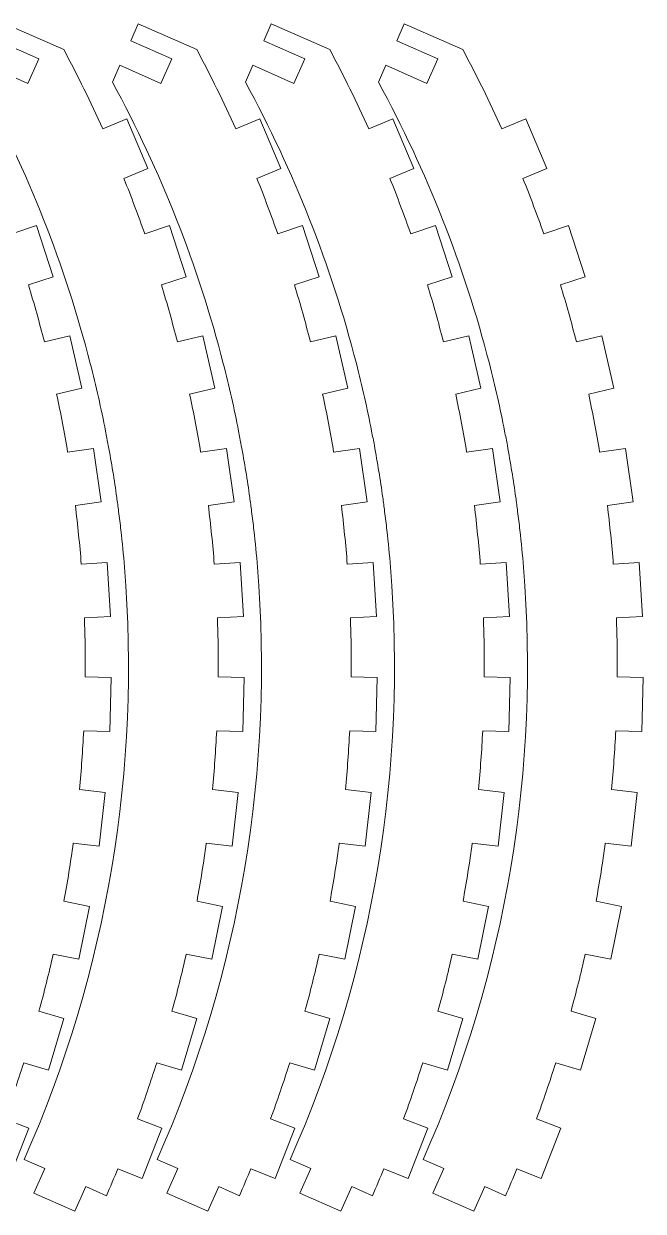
# Model space of a CAD drawing. Header units: millimetres. Extents: x -400 to 400, y -200 to 200.
# Drawn here: x 213.5 to 282.5, y 68.2 to 200.5 of the extents above; entities that cross this region are included whole.
import ezdxf

# ---------------------------------------------------------------- set-up
doc = ezdxf.new("R2010")
doc.units = ezdxf.units.MM
doc.header["$MEASUREMENT"] = 0
doc.layers.add('Camada 1', color=7, linetype='Continuous')

msp = doc.modelspace()

# ---------------------------------------------------------------- linework, layer by layer
at = {"layer": 'Camada 1', "lineweight": 20}
for points in [[(193.7459, 193.9324), (199.1507, 184.0403), (203.3047, 173.5035), (206.103, 162.5975), (206.103, 162.5975), (206.742, 160.107), (207.3103, 157.5971), (207.8068, 155.0715), (207.8068, 155.0715), (207.9103, 154.5448), (208.0108, 154.0175), (208.1081, 153.4898), (208.1081, 153.4898), (208.4627, 151.5666), (208.776, 149.6353), (209.0468, 147.6984), (209.0468, 147.6984), (209.1194, 147.18), (209.1891, 146.6612), (209.2556, 146.142), (209.2556, 146.142), (209.3456, 145.439), (209.4303, 144.7351), (209.5094, 144.0308), (209.5094, 144.0308), (209.6622, 142.6695), (209.7946, 141.3057), (209.9062, 139.9405), (209.9062, 139.9405), (211.7283, 117.6503), (208.0381, 94.9596), (198.7478, 73.9707), (198.7478, 73.9707), (198.7478, 73.9707), (201.0339, 72.9588), (201.0339, 72.9588), (201.0339, 72.9588), (201.0339, 72.9588), (199.8197, 70.2155), (199.8197, 70.2155), (199.8197, 70.2155), (199.8197, 70.2155), (204.3918, 68.1918), (204.3918, 68.1918), (204.3918, 68.1918), (204.3918, 68.1918), (205.606, 70.9351), (205.606, 70.9351), (205.606, 70.9351), (205.606, 70.9351), (207.8921, 69.9232), (207.8921, 69.9232), (207.8921, 69.9232), (208.3308, 70.9143), (208.7585, 71.9104), (209.1749, 72.9111), (209.1749, 72.9111), (209.1749, 72.9111), (211.8717, 71.8533), (211.8717, 71.8533), (211.8717, 71.8533), (211.8717, 71.8533), (214.0626, 77.4391), (214.0626, 77.4391), (214.0626, 77.4391), (214.0626, 77.4391), (211.3658, 78.4968), (211.3658, 78.4968), (211.3658, 78.4968), (212.1232, 80.5513), (212.8342, 82.6227), (213.4982, 84.7093), (213.4982, 84.7093), (213.4982, 84.7093), (216.276, 83.8879), (216.276, 83.8879), (216.276, 83.8879), (216.276, 83.8879), (217.9774, 89.6416), (217.9774, 89.6416), (217.9774, 89.6416), (217.9774, 89.6416), (215.1995, 90.4631), (215.1995, 90.4631), (215.1995, 90.4631), (215.7771, 92.5752), (216.3069, 94.7001), (216.7886, 96.8362), (216.7886, 96.8362), (216.7886, 96.8362), (219.627, 96.2573), (219.627, 96.2573), (219.627, 96.2573), (219.627, 96.2573), (220.8261, 102.1362), (220.8261, 102.1362), (220.8261, 102.1362), (220.8261, 102.1362), (217.9878, 102.7151), (217.9878, 102.7151), (217.9878, 102.7151), (218.3812, 104.8693), (218.7259, 107.032), (219.0217, 109.2016), (219.0217, 109.2016), (219.0217, 109.2016), (221.8994, 108.8695), (221.8994, 108.8695), (221.8994, 108.8695), (221.8994, 108.8695), (222.5874, 114.8298), (222.5874, 114.8298), (222.5874, 114.8298), (222.5874, 114.8298), (219.7098, 115.1621), (219.7098, 115.1621), (219.7098, 115.1621), (219.916, 117.3421), (220.0731, 119.5264), (220.1809, 121.7134), (220.1809, 121.7134), (220.1809, 121.7134), (223.0764, 121.6305), (223.0764, 121.6305), (223.0764, 121.6305), (223.0764, 121.6305), (223.2482, 127.628), (223.2482, 127.628), (223.2482, 127.628), (223.2482, 127.628), (220.3527, 127.711), (220.3527, 127.711), (220.3527, 127.711), (220.3703, 129.9007), (220.3386, 132.0904), (220.2574, 134.2786), (220.2574, 134.2786), (220.2574, 134.2786), (223.1494, 134.4455), (223.1494, 134.4455), (223.1494, 134.4455), (223.1494, 134.4455), (222.8037, 140.4355), (222.8037, 140.4355), (222.8037, 140.4355), (222.8037, 140.4355), (219.9118, 140.2686), (219.9118, 140.2686), (219.9118, 140.2686), (219.7406, 142.4516), (219.5203, 144.6306), (219.2509, 146.8037), (219.2509, 146.8037), (219.2509, 146.8037), (222.1176, 147.2191), (222.1176, 147.2191), (222.1176, 147.2191), (222.1176, 147.2191), (221.2571, 153.157), (221.2571, 153.157), (221.2571, 153.157), (221.2571, 153.157), (218.3903, 152.7416), (218.3903, 152.7416), (218.3903, 152.7416), (218.0316, 154.9017), (217.6243, 157.0535), (217.1687, 159.1953), (217.1687, 159.1953), (217.1687, 159.1953), (219.989, 159.8563), (219.989, 159.8563), (219.989, 159.8563), (219.989, 159.8563), (218.6198, 165.698), (218.6198, 165.698), (218.6198, 165.698), (218.6198, 165.698), (215.7995, 165.037), (215.7995, 165.037), (215.7995, 165.037), (215.2561, 167.1582), (214.6649, 169.2669), (214.0263, 171.3615), (214.0263, 171.3615), (214.0263, 171.3615), (216.7792, 172.263), (216.7792, 172.263), (216.7792, 172.263), (216.7792, 172.263), (214.9117, 177.965), (214.9117, 177.965), (214.9117, 177.965), (214.9117, 177.965), (212.1589, 177.0633), (212.1589, 177.0633), (212.1589, 177.0633), (211.4346, 179.1298), (210.6639, 181.1798), (209.8472, 183.2115), (209.8472, 183.2115), (209.8472, 183.2115), (212.5121, 184.3469), (212.5121, 184.3469), (212.5121, 184.3469), (212.5121, 184.3469), (210.1602, 189.8668), (210.1602, 189.8668), (210.1602, 189.8668), (210.1602, 189.8668), (207.4953, 188.7313), (207.4953, 188.7313), (207.4953, 188.7313), (206.1465, 191.7242), (204.6971, 194.6705), (203.1493, 197.5655), (203.1493, 197.5655), (203.1493, 197.5655), (196.6311, 200.4506), (196.6311, 200.4506), (196.6311, 200.4506), (196.6311, 200.4506), (195.7956, 198.5631), (195.7956, 198.5631), (195.7956, 198.5631), (195.7956, 198.5631), (200.3678, 196.5394), (200.3678, 196.5394), (200.3678, 196.5394), (200.3678, 196.5394), (199.1535, 193.7961), (199.1535, 193.7961), (199.1535, 193.7961), (199.1535, 193.7961), (194.5814, 195.8198), (194.5814, 195.8198), (194.5814, 195.8198), (194.5814, 195.8198), (193.7459, 193.9324), (193.7459, 193.9324)], [(208.5626, 193.9324), (213.9674, 184.0403), (218.1214, 173.5035), (220.9197, 162.5975), (220.9197, 162.5975), (221.5587, 160.107), (222.127, 157.5971), (222.6235, 155.0715), (222.6235, 155.0715), (222.727, 154.5448), (222.8275, 154.0175), (222.9248, 153.4898), (222.9248, 153.4898), (223.2794, 151.5666), (223.5927, 149.6353), (223.8635, 147.6984), (223.8635, 147.6984), (223.9361, 147.18), (224.0058, 146.6612), (224.0723, 146.142), (224.0723, 146.142), (224.1623, 145.439), (224.247, 144.7351), (224.3261, 144.0308), (224.3261, 144.0308), (224.4789, 142.6695), (224.6113, 141.3057), (224.7229, 139.9405), (224.7229, 139.9405), (226.545, 117.6503), (222.8548, 94.9596), (213.5645, 73.9707), (213.5645, 73.9707), (213.5645, 73.9707), (215.8506, 72.9588), (215.8506, 72.9588), (215.8506, 72.9588), (215.8506, 72.9588), (214.6364, 70.2155), (214.6364, 70.2155), (214.6364, 70.2155), (214.6364, 70.2155), (219.2085, 68.1918), (219.2085, 68.1918), (219.2085, 68.1918), (219.2085, 68.1918), (220.4227, 70.9351), (220.4227, 70.9351), (220.4227, 70.9351), (220.4227, 70.9351), (222.7088, 69.9232), (222.7088, 69.9232), (222.7088, 69.9232), (223.1475, 70.9143), (223.5752, 71.9104), (223.9916, 72.9111), (223.9916, 72.9111), (223.9916, 72.9111), (226.6884, 71.8533), (226.6884, 71.8533), (226.6884, 71.8533), (226.6884, 71.8533), (228.8793, 77.4391), (228.8793, 77.4391), (228.8793, 77.4391), (228.8793, 77.4391), (226.1825, 78.4968), (226.1825, 78.4968), (226.1825, 78.4968), (226.9399, 80.5513), (227.6509, 82.6227), (228.3149, 84.7093), (228.3149, 84.7093), (228.3149, 84.7093), (231.0927, 83.8879), (231.0927, 83.8879), (231.0927, 83.8879), (231.0927, 83.8879), (232.7941, 89.6416), (232.7941, 89.6416), (232.7941, 89.6416), (232.7941, 89.6416), (230.0162, 90.4631), (230.0162, 90.4631), (230.0162, 90.4631), (230.5938, 92.5752), (231.1236, 94.7001), (231.6053, 96.8362), (231.6053, 96.8362), (231.6053, 96.8362), (234.4437, 96.2573), (234.4437, 96.2573), (234.4437, 96.2573), (234.4437, 96.2573), (235.6428, 102.1362), (235.6428, 102.1362), (235.6428, 102.1362), (235.6428, 102.1362), (232.8045, 102.7151), (232.8045, 102.7151), (232.8045, 102.7151), (233.1979, 104.8693), (233.5426, 107.032), (233.8384, 109.2016), (233.8384, 109.2016), (233.8384, 109.2016), (236.7161, 108.8695), (236.7161, 108.8695), (236.7161, 108.8695), (236.7161, 108.8695), (237.4041, 114.8298), (237.4041, 114.8298), (237.4041, 114.8298), (237.4041, 114.8298), (234.5265, 115.1621), (234.5265, 115.1621), (234.5265, 115.1621), (234.7327, 117.3421), (234.8898, 119.5264), (234.9976, 121.7134), (234.9976, 121.7134), (234.9976, 121.7134), (237.8931, 121.6305), (237.8931, 121.6305), (237.8931, 121.6305), (237.8931, 121.6305), (238.0649, 127.628), (238.0649, 127.628), (238.0649, 127.628), (238.0649, 127.628), (235.1694, 127.711), (235.1694, 127.711), (235.1694, 127.711), (235.187, 129.9007), (235.1553, 132.0904), (235.0741, 134.2786), (235.0741, 134.2786), (235.0741, 134.2786), (237.9661, 134.4455), (237.9661, 134.4455), (237.9661, 134.4455), (237.9661, 134.4455), (237.6204, 140.4355), (237.6204, 140.4355), (237.6204, 140.4355), (237.6204, 140.4355), (234.7285, 140.2686), (234.7285, 140.2686), (234.7285, 140.2686), (234.5573, 142.4516), (234.337, 144.6306), (234.0676, 146.8037), (234.0676, 146.8037), (234.0676, 146.8037), (236.9343, 147.2191), (236.9343, 147.2191), (236.9343, 147.2191), (236.9343, 147.2191), (236.0738, 153.157), (236.0738, 153.157), (236.0738, 153.157), (236.0738, 153.157), (233.207, 152.7416), (233.207, 152.7416), (233.207, 152.7416), (232.8483, 154.9017), (232.441, 157.0535), (231.9854, 159.1953), (231.9854, 159.1953), (231.9854, 159.1953), (234.8057, 159.8563), (234.8057, 159.8563), (234.8057, 159.8563), (234.8057, 159.8563), (233.4365, 165.698), (233.4365, 165.698), (233.4365, 165.698), (233.4365, 165.698), (230.6162, 165.037), (230.6162, 165.037), (230.6162, 165.037), (230.0728, 167.1582), (229.4816, 169.2669), (228.843, 171.3615), (228.843, 171.3615), (228.843, 171.3615), (231.5959, 172.263), (231.5959, 172.263), (231.5959, 172.263), (231.5959, 172.263), (229.7284, 177.965), (229.7284, 177.965), (229.7284, 177.965), (229.7284, 177.965), (226.9756, 177.0633), (226.9756, 177.0633), (226.9756, 177.0633), (226.2513, 179.1298), (225.4806, 181.1798), (224.6639, 183.2115), (224.6639, 183.2115), (224.6639, 183.2115), (227.3288, 184.3469), (227.3288, 184.3469), (227.3288, 184.3469), (227.3288, 184.3469), (224.9769, 189.8668), (224.9769, 189.8668), (224.9769, 189.8668), (224.9769, 189.8668), (222.312, 188.7313), (222.312, 188.7313), (222.312, 188.7313), (220.9632, 191.7242), (219.5138, 194.6705), (217.966, 197.5655), (217.966, 197.5655), (217.966, 197.5655), (211.4478, 200.4506), (211.4478, 200.4506), (211.4478, 200.4506), (211.4478, 200.4506), (210.6123, 198.5631), (210.6123, 198.5631), (210.6123, 198.5631), (210.6123, 198.5631), (215.1845, 196.5394), (215.1845, 196.5394), (215.1845, 196.5394), (215.1845, 196.5394), (213.9702, 193.7961), (213.9702, 193.7961), (213.9702, 193.7961), (213.9702, 193.7961), (209.3981, 195.8198), (209.3981, 195.8198), (209.3981, 195.8198), (209.3981, 195.8198), (208.5626, 193.9324), (208.5626, 193.9324)], [(223.3793, 193.9324), (228.7841, 184.0403), (232.9381, 173.5035), (235.7364, 162.5975), (235.7364, 162.5975), (236.3754, 160.107), (236.9437, 157.5971), (237.4402, 155.0715), (237.4402, 155.0715), (237.5437, 154.5448), (237.6442, 154.0175), (237.7415, 153.4898), (237.7415, 153.4898), (238.0961, 151.5666), (238.4094, 149.6353), (238.6802, 147.6984), (238.6802, 147.6984), (238.7528, 147.18), (238.8225, 146.6612), (238.889, 146.142), (238.889, 146.142), (238.979, 145.439), (239.0637, 144.7351), (239.1428, 144.0308), (239.1428, 144.0308), (239.2956, 142.6695), (239.428, 141.3057), (239.5396, 139.9405), (239.5396, 139.9405), (241.3617, 117.6503), (237.6715, 94.9596), (228.3812, 73.9707), (228.3812, 73.9707), (228.3812, 73.9707), (230.6673, 72.9588), (230.6673, 72.9588), (230.6673, 72.9588), (230.6673, 72.9588), (229.4531, 70.2155), (229.4531, 70.2155), (229.4531, 70.2155), (229.4531, 70.2155), (234.0252, 68.1918), (234.0252, 68.1918), (234.0252, 68.1918), (234.0252, 68.1918), (235.2394, 70.9351), (235.2394, 70.9351), (235.2394, 70.9351), (235.2394, 70.9351), (237.5255, 69.9232), (237.5255, 69.9232), (237.5255, 69.9232), (237.9642, 70.9143), (238.3919, 71.9104), (238.8083, 72.9111), (238.8083, 72.9111), (238.8083, 72.9111), (241.5051, 71.8533), (241.5051, 71.8533), (241.5051, 71.8533), (241.5051, 71.8533), (243.696, 77.4391), (243.696, 77.4391), (243.696, 77.4391), (243.696, 77.4391), (240.9992, 78.4968), (240.9992, 78.4968), (240.9992, 78.4968), (241.7566, 80.5513), (242.4676, 82.6227), (243.1316, 84.7093), (243.1316, 84.7093), (243.1316, 84.7093), (245.9094, 83.8879), (245.9094, 83.8879), (245.9094, 83.8879), (245.9094, 83.8879), (247.6108, 89.6416), (247.6108, 89.6416), (247.6108, 89.6416), (247.6108, 89.6416), (244.8329, 90.4631), (244.8329, 90.4631), (244.8329, 90.4631), (245.4105, 92.5752), (245.9403, 94.7001), (246.422, 96.8362), (246.422, 96.8362), (246.422, 96.8362), (249.2604, 96.2573), (249.2604, 96.2573), (249.2604, 96.2573), (249.2604, 96.2573), (250.4595, 102.1362), (250.4595, 102.1362), (250.4595, 102.1362), (250.4595, 102.1362), (247.6212, 102.7151), (247.6212, 102.7151), (247.6212, 102.7151), (248.0146, 104.8693), (248.3593, 107.032), (248.6551, 109.2016), (248.6551, 109.2016), (248.6551, 109.2016), (251.5328, 108.8695), (251.5328, 108.8695), (251.5328, 108.8695), (251.5328, 108.8695), (252.2208, 114.8298), (252.2208, 114.8298), (252.2208, 114.8298), (252.2208, 114.8298), (249.3432, 115.1621), (249.3432, 115.1621), (249.3432, 115.1621), (249.5494, 117.3421), (249.7065, 119.5264), (249.8143, 121.7134), (249.8143, 121.7134), (249.8143, 121.7134), (252.7098, 121.6305), (252.7098, 121.6305), (252.7098, 121.6305), (252.7098, 121.6305), (252.8816, 127.628), (252.8816, 127.628), (252.8816, 127.628), (252.8816, 127.628), (249.9861, 127.711), (249.9861, 127.711), (249.9861, 127.711), (250.0037, 129.9007), (249.972, 132.0904), (249.8908, 134.2786), (249.8908, 134.2786), (249.8908, 134.2786), (252.7828, 134.4455), (252.7828, 134.4455), (252.7828, 134.4455), (252.7828, 134.4455), (252.4371, 140.4355), (252.4371, 140.4355), (252.4371, 140.4355), (252.4371, 140.4355), (249.5452, 140.2686), (249.5452, 140.2686), (249.5452, 140.2686), (249.374, 142.4516), (249.1537, 144.6306), (248.8843, 146.8037), (248.8843, 146.8037), (248.8843, 146.8037), (251.751, 147.2191), (251.751, 147.2191), (251.751, 147.2191), (251.751, 147.2191), (250.8905, 153.157), (250.8905, 153.157), (250.8905, 153.157), (250.8905, 153.157), (248.0237, 152.7416), (248.0237, 152.7416), (248.0237, 152.7416), (247.665, 154.9017), (247.2577, 157.0535), (246.8021, 159.1953), (246.8021, 159.1953), (246.8021, 159.1953), (249.6224, 159.8563), (249.6224, 159.8563), (249.6224, 159.8563), (249.6224, 159.8563), (248.2532, 165.698), (248.2532, 165.698), (248.2532, 165.698), (248.2532, 165.698), (245.4329, 165.037), (245.4329, 165.037), (245.4329, 165.037), (244.8895, 167.1582), (244.2983, 169.2669), (243.6597, 171.3615), (243.6597, 171.3615), (243.6597, 171.3615), (246.4126, 172.263), (246.4126, 172.263), (246.4126, 172.263), (246.4126, 172.263), (244.5451, 177.965), (244.5451, 177.965), (244.5451, 177.965), (244.5451, 177.965), (241.7923, 177.0633), (241.7923, 177.0633), (241.7923, 177.0633), (241.068, 179.1298), (240.2973, 181.1798), (239.4806, 183.2115), (239.4806, 183.2115), (239.4806, 183.2115), (242.1455, 184.3469), (242.1455, 184.3469), (242.1455, 184.3469), (242.1455, 184.3469), (239.7936, 189.8668), (239.7936, 189.8668), (239.7936, 189.8668), (239.7936, 189.8668), (237.1287, 188.7313), (237.1287, 188.7313), (237.1287, 188.7313), (235.7799, 191.7242), (234.3305, 194.6705), (232.7827, 197.5655), (232.7827, 197.5655), (232.7827, 197.5655), (226.2645, 200.4506), (226.2645, 200.4506), (226.2645, 200.4506), (226.2645, 200.4506), (225.429, 198.5631), (225.429, 198.5631), (225.429, 198.5631), (225.429, 198.5631), (230.0012, 196.5394), (230.0012, 196.5394), (230.0012, 196.5394), (230.0012, 196.5394), (228.7869, 193.7961), (228.7869, 193.7961), (228.7869, 193.7961), (228.7869, 193.7961), (224.2148, 195.8198), (224.2148, 195.8198), (224.2148, 195.8198), (224.2148, 195.8198), (223.3793, 193.9324), (223.3793, 193.9324)], [(238.196, 193.9324), (243.6008, 184.0403), (247.7548, 173.5035), (250.5531, 162.5975), (250.5531, 162.5975), (251.1921, 160.107), (251.7604, 157.5971), (252.2569, 155.0715), (252.2569, 155.0715), (252.3604, 154.5448), (252.4609, 154.0175), (252.5582, 153.4898), (252.5582, 153.4898), (252.9128, 151.5666), (253.2261, 149.6353), (253.4969, 147.6984), (253.4969, 147.6984), (253.5695, 147.18), (253.6392, 146.6612), (253.7057, 146.142), (253.7057, 146.142), (253.7957, 145.439), (253.8804, 144.7351), (253.9595, 144.0308), (253.9595, 144.0308), (254.1123, 142.6695), (254.2447, 141.3057), (254.3563, 139.9405), (254.3563, 139.9405), (256.1784, 117.6503), (252.4882, 94.9596), (243.1979, 73.9707), (243.1979, 73.9707), (243.1979, 73.9707), (245.484, 72.9588), (245.484, 72.9588), (245.484, 72.9588), (245.484, 72.9588), (244.2698, 70.2155), (244.2698, 70.2155), (244.2698, 70.2155), (244.2698, 70.2155), (248.8419, 68.1918), (248.8419, 68.1918), (248.8419, 68.1918), (248.8419, 68.1918), (250.0561, 70.9351), (250.0561, 70.9351), (250.0561, 70.9351), (250.0561, 70.9351), (252.3422, 69.9232), (252.3422, 69.9232), (252.3422, 69.9232), (252.7809, 70.9143), (253.2086, 71.9104), (253.625, 72.9111), (253.625, 72.9111), (253.625, 72.9111), (256.3218, 71.8533), (256.3218, 71.8533), (256.3218, 71.8533), (256.3218, 71.8533), (258.5127, 77.4391), (258.5127, 77.4391), (258.5127, 77.4391), (258.5127, 77.4391), (255.8159, 78.4968), (255.8159, 78.4968), (255.8159, 78.4968), (256.5733, 80.5513), (257.2843, 82.6227), (257.9483, 84.7093), (257.9483, 84.7093), (257.9483, 84.7093), (260.7261, 83.8879), (260.7261, 83.8879), (260.7261, 83.8879), (260.7261, 83.8879), (262.4275, 89.6416), (262.4275, 89.6416), (262.4275, 89.6416), (262.4275, 89.6416), (259.6496, 90.4631), (259.6496, 90.4631), (259.6496, 90.4631), (260.2272, 92.5752), (260.757, 94.7001), (261.2387, 96.8362), (261.2387, 96.8362), (261.2387, 96.8362), (264.0771, 96.2573), (264.0771, 96.2573), (264.0771, 96.2573), (264.0771, 96.2573), (265.2762, 102.1362), (265.2762, 102.1362), (265.2762, 102.1362), (265.2762, 102.1362), (262.4379, 102.7151), (262.4379, 102.7151), (262.4379, 102.7151), (262.8313, 104.8693), (263.176, 107.032), (263.4718, 109.2016), (263.4718, 109.2016), (263.4718, 109.2016), (266.3495, 108.8695), (266.3495, 108.8695), (266.3495, 108.8695), (266.3495, 108.8695), (267.0375, 114.8298), (267.0375, 114.8298), (267.0375, 114.8298), (267.0375, 114.8298), (264.1599, 115.1621), (264.1599, 115.1621), (264.1599, 115.1621), (264.3661, 117.3421), (264.5232, 119.5264), (264.631, 121.7134), (264.631, 121.7134), (264.631, 121.7134), (267.5265, 121.6305), (267.5265, 121.6305), (267.5265, 121.6305), (267.5265, 121.6305), (267.6983, 127.628), (267.6983, 127.628), (267.6983, 127.628), (267.6983, 127.628), (264.8028, 127.711), (264.8028, 127.711), (264.8028, 127.711), (264.8204, 129.9007), (264.7887, 132.0904), (264.7075, 134.2786), (264.7075, 134.2786), (264.7075, 134.2786), (267.5995, 134.4455), (267.5995, 134.4455), (267.5995, 134.4455), (267.5995, 134.4455), (267.2538, 140.4355), (267.2538, 140.4355), (267.2538, 140.4355), (267.2538, 140.4355), (264.3619, 140.2686), (264.3619, 140.2686), (264.3619, 140.2686), (264.1907, 142.4516), (263.9704, 144.6306), (263.701, 146.8037), (263.701, 146.8037), (263.701, 146.8037), (266.5677, 147.2191), (266.5677, 147.2191), (266.5677, 147.2191), (266.5677, 147.2191), (265.7072, 153.157), (265.7072, 153.157), (265.7072, 153.157), (265.7072, 153.157), (262.8404, 152.7416), (262.8404, 152.7416), (262.8404, 152.7416), (262.4817, 154.9017), (262.0744, 157.0535), (261.6188, 159.1953), (261.6188, 159.1953), (261.6188, 159.1953), (264.4391, 159.8563), (264.4391, 159.8563), (264.4391, 159.8563), (264.4391, 159.8563), (263.0699, 165.698), (263.0699, 165.698), (263.0699, 165.698), (263.0699, 165.698), (260.2496, 165.037), (260.2496, 165.037), (260.2496, 165.037), (259.7062, 167.1582), (259.115, 169.2669), (258.4764, 171.3615), (258.4764, 171.3615), (258.4764, 171.3615), (261.2293, 172.263), (261.2293, 172.263), (261.2293, 172.263), (261.2293, 172.263), (259.3618, 177.965), (259.3618, 177.965), (259.3618, 177.965), (259.3618, 177.965), (256.609, 177.0633), (256.609, 177.0633), (256.609, 177.0633), (255.8847, 179.1298), (255.114, 181.1798), (254.2973, 183.2115), (254.2973, 183.2115), (254.2973, 183.2115), (256.9622, 184.3469), (256.9622, 184.3469), (256.9622, 184.3469), (256.9622, 184.3469), (254.6103, 189.8668), (254.6103, 189.8668), (254.6103, 189.8668), (254.6103, 189.8668), (251.9454, 188.7313), (251.9454, 188.7313), (251.9454, 188.7313), (250.5966, 191.7242), (249.1472, 194.6705), (247.5994, 197.5655), (247.5994, 197.5655), (247.5994, 197.5655), (241.0812, 200.4506), (241.0812, 200.4506), (241.0812, 200.4506), (241.0812, 200.4506), (240.2457, 198.5631), (240.2457, 198.5631), (240.2457, 198.5631), (240.2457, 198.5631), (244.8179, 196.5394), (244.8179, 196.5394), (244.8179, 196.5394), (244.8179, 196.5394), (243.6036, 193.7961), (243.6036, 193.7961), (243.6036, 193.7961), (243.6036, 193.7961), (239.0315, 195.8198), (239.0315, 195.8198), (239.0315, 195.8198), (239.0315, 195.8198), (238.196, 193.9324), (238.196, 193.9324)], [(253.0127, 193.9324), (258.4175, 184.0403), (262.5715, 173.5035), (265.3698, 162.5975), (265.3698, 162.5975), (266.0088, 160.107), (266.5771, 157.5971), (267.0736, 155.0715), (267.0736, 155.0715), (267.1771, 154.5448), (267.2776, 154.0175), (267.3749, 153.4898), (267.3749, 153.4898), (267.7295, 151.5666), (268.0428, 149.6353), (268.3136, 147.6984), (268.3136, 147.6984), (268.3862, 147.18), (268.4559, 146.6612), (268.5224, 146.142), (268.5224, 146.142), (268.6124, 145.439), (268.6971, 144.7351), (268.7762, 144.0308), (268.7762, 144.0308), (268.929, 142.6695), (269.0614, 141.3057), (269.173, 139.9405), (269.173, 139.9405), (270.9951, 117.6503), (267.3049, 94.9596), (258.0146, 73.9707), (258.0146, 73.9707), (258.0146, 73.9707), (260.3007, 72.9588), (260.3007, 72.9588), (260.3007, 72.9588), (260.3007, 72.9588), (259.0865, 70.2155), (259.0865, 70.2155), (259.0865, 70.2155), (259.0865, 70.2155), (263.6586, 68.1918), (263.6586, 68.1918), (263.6586, 68.1918), (263.6586, 68.1918), (264.8728, 70.9351), (264.8728, 70.9351), (264.8728, 70.9351), (264.8728, 70.9351), (267.1589, 69.9232), (267.1589, 69.9232), (267.1589, 69.9232), (267.5976, 70.9143), (268.0253, 71.9104), (268.4417, 72.9111), (268.4417, 72.9111), (268.4417, 72.9111), (271.1385, 71.8533), (271.1385, 71.8533), (271.1385, 71.8533), (271.1385, 71.8533), (273.3294, 77.4391), (273.3294, 77.4391), (273.3294, 77.4391), (273.3294, 77.4391), (270.6326, 78.4968), (270.6326, 78.4968), (270.6326, 78.4968), (271.39, 80.5513), (272.101, 82.6227), (272.765, 84.7093), (272.765, 84.7093), (272.765, 84.7093), (275.5428, 83.8879), (275.5428, 83.8879), (275.5428, 83.8879), (275.5428, 83.8879), (277.2442, 89.6416), (277.2442, 89.6416), (277.2442, 89.6416), (277.2442, 89.6416), (274.4663, 90.4631), (274.4663, 90.4631), (274.4663, 90.4631), (275.0439, 92.5752), (275.5737, 94.7001), (276.0554, 96.8362), (276.0554, 96.8362), (276.0554, 96.8362), (278.8938, 96.2573), (278.8938, 96.2573), (278.8938, 96.2573), (278.8938, 96.2573), (280.0929, 102.1362), (280.0929, 102.1362), (280.0929, 102.1362), (280.0929, 102.1362), (277.2546, 102.7151), (277.2546, 102.7151), (277.2546, 102.7151), (277.648, 104.8693), (277.9927, 107.032), (278.2885, 109.2016), (278.2885, 109.2016), (278.2885, 109.2016), (281.1662, 108.8695), (281.1662, 108.8695), (281.1662, 108.8695), (281.1662, 108.8695), (281.8542, 114.8298), (281.8542, 114.8298), (281.8542, 114.8298), (281.8542, 114.8298), (278.9766, 115.1621), (278.9766, 115.1621), (278.9766, 115.1621), (279.1828, 117.3421), (279.3399, 119.5264), (279.4477, 121.7134), (279.4477, 121.7134), (279.4477, 121.7134), (282.3432, 121.6305), (282.3432, 121.6305), (282.3432, 121.6305), (282.3432, 121.6305), (282.515, 127.628), (282.515, 127.628), (282.515, 127.628), (282.515, 127.628), (279.6195, 127.711), (279.6195, 127.711), (279.6195, 127.711), (279.6371, 129.9007), (279.6054, 132.0904), (279.5242, 134.2786), (279.5242, 134.2786), (279.5242, 134.2786), (282.4162, 134.4455), (282.4162, 134.4455), (282.4162, 134.4455), (282.4162, 134.4455), (282.0705, 140.4355), (282.0705, 140.4355), (282.0705, 140.4355), (282.0705, 140.4355), (279.1786, 140.2686), (279.1786, 140.2686), (279.1786, 140.2686), (279.0074, 142.4516), (278.7871, 144.6306), (278.5177, 146.8037), (278.5177, 146.8037), (278.5177, 146.8037), (281.3844, 147.2191), (281.3844, 147.2191), (281.3844, 147.2191), (281.3844, 147.2191), (280.5239, 153.157), (280.5239, 153.157), (280.5239, 153.157), (280.5239, 153.157), (277.6571, 152.7416), (277.6571, 152.7416), (277.6571, 152.7416), (277.2984, 154.9017), (276.8911, 157.0535), (276.4355, 159.1953), (276.4355, 159.1953), (276.4355, 159.1953), (279.2558, 159.8563), (279.2558, 159.8563), (279.2558, 159.8563), (279.2558, 159.8563), (277.8866, 165.698), (277.8866, 165.698), (277.8866, 165.698), (277.8866, 165.698), (275.0663, 165.037), (275.0663, 165.037), (275.0663, 165.037), (274.5229, 167.1582), (273.9317, 169.2669), (273.2931, 171.3615), (273.2931, 171.3615), (273.2931, 171.3615), (276.046, 172.263), (276.046, 172.263), (276.046, 172.263), (276.046, 172.263), (274.1785, 177.965), (274.1785, 177.965), (274.1785, 177.965), (274.1785, 177.965), (271.4257, 177.0633), (271.4257, 177.0633), (271.4257, 177.0633), (270.7014, 179.1298), (269.9307, 181.1798), (269.114, 183.2115), (269.114, 183.2115), (269.114, 183.2115), (271.7789, 184.3469), (271.7789, 184.3469), (271.7789, 184.3469), (271.7789, 184.3469), (269.427, 189.8668), (269.427, 189.8668), (269.427, 189.8668), (269.427, 189.8668), (266.7621, 188.7313), (266.7621, 188.7313), (266.7621, 188.7313), (265.4133, 191.7242), (263.9639, 194.6705), (262.4161, 197.5655), (262.4161, 197.5655), (262.4161, 197.5655), (255.8979, 200.4506), (255.8979, 200.4506), (255.8979, 200.4506), (255.8979, 200.4506), (255.0624, 198.5631), (255.0624, 198.5631), (255.0624, 198.5631), (255.0624, 198.5631), (259.6346, 196.5394), (259.6346, 196.5394), (259.6346, 196.5394), (259.6346, 196.5394), (258.4203, 193.7961), (258.4203, 193.7961), (258.4203, 193.7961), (258.4203, 193.7961), (253.8482, 195.8198), (253.8482, 195.8198), (253.8482, 195.8198), (253.8482, 195.8198), (253.0127, 193.9324), (253.0127, 193.9324)]]:
    msp.add_open_spline(points, degree=3, knots=[0, 0, 0, 0, 0.01639344, 0.01639344, 0.01639344, 0.01639344, 0.03278689, 0.03278689, 0.03278689, 0.03278689, 0.04918033, 0.04918033, 0.04918033, 0.04918033, 0.06557377, 0.06557377, 0.06557377, 0.06557377, 0.08196721, 0.08196721, 0.08196721, 0.08196721, 0.09836066, 0.09836066, 0.09836066, 0.09836066, 0.1147541, 0.1147541, 0.1147541, 0.1147541, 0.13114754, 0.13114754, 0.13114754, 0.13114754, 0.14754098, 0.14754098, 0.14754098, 0.14754098, 0.16393443, 0.16393443, 0.16393443, 0.16393443, 0.18032787, 0.18032787, 0.18032787, 0.18032787, 0.19672131, 0.19672131, 0.19672131, 0.19672131, 0.21311475, 0.21311475, 0.21311475, 0.21311475, 0.2295082, 0.2295082, 0.2295082, 0.2295082, 0.24590164, 0.24590164, 0.24590164, 0.24590164, 0.26229508, 0.26229508, 0.26229508, 0.26229508, 0.27868852, 0.27868852, 0.27868852, 0.27868852, 0.29508197, 0.29508197, 0.29508197, 0.29508197, 0.31147541, 0.31147541, 0.31147541, 0.31147541, 0.32786885, 0.32786885, 0.32786885, 0.32786885, 0.3442623, 0.3442623, 0.3442623, 0.3442623, 0.36065574, 0.36065574, 0.36065574, 0.36065574, 0.37704918, 0.37704918, 0.37704918, 0.37704918, 0.39344262, 0.39344262, 0.39344262, 0.39344262, 0.40983607, 0.40983607, 0.40983607, 0.40983607, 0.42622951, 0.42622951, 0.42622951, 0.42622951, 0.44262295, 0.44262295, 0.44262295, 0.44262295, 0.45901639, 0.45901639, 0.45901639, 0.45901639, 0.47540984, 0.47540984, 0.47540984, 0.47540984, 0.49180328, 0.49180328, 0.49180328, 0.49180328, 0.50819672, 0.50819672, 0.50819672, 0.50819672, 0.52459016, 0.52459016, 0.52459016, 0.52459016, 0.54098361, 0.54098361, 0.54098361, 0.54098361, 0.55737705, 0.55737705, 0.55737705, 0.55737705, 0.57377049, 0.57377049, 0.57377049, 0.57377049, 0.59016393, 0.59016393, 0.59016393, 0.59016393, 0.60655738, 0.60655738, 0.60655738, 0.60655738, 0.62295082, 0.62295082, 0.62295082, 0.62295082, 0.63934426, 0.63934426, 0.63934426, 0.63934426, 0.6557377, 0.6557377, 0.6557377, 0.6557377, 0.67213115, 0.67213115, 0.67213115, 0.67213115, 0.68852459, 0.68852459, 0.68852459, 0.68852459, 0.70491803, 0.70491803, 0.70491803, 0.70491803, 0.72131148, 0.72131148, 0.72131148, 0.72131148, 0.73770492, 0.73770492, 0.73770492, 0.73770492, 0.75409836, 0.75409836, 0.75409836, 0.75409836, 0.7704918, 0.7704918, 0.7704918, 0.7704918, 0.78688525, 0.78688525, 0.78688525, 0.78688525, 0.80327869, 0.80327869, 0.80327869, 0.80327869, 0.81967213, 0.81967213, 0.81967213, 0.81967213, 0.83606557, 0.83606557, 0.83606557, 0.83606557, 0.85245902, 0.85245902, 0.85245902, 0.85245902, 0.86885246, 0.86885246, 0.86885246, 0.86885246, 0.8852459, 0.8852459, 0.8852459, 0.8852459, 0.90163934, 0.90163934, 0.90163934, 0.90163934, 0.91803279, 0.91803279, 0.91803279, 0.91803279, 0.93442623, 0.93442623, 0.93442623, 0.93442623, 0.95081967, 0.95081967, 0.95081967, 0.95081967, 0.96721311, 0.96721311, 0.96721311, 0.96721311, 1, 1, 1, 1], dxfattribs=at)

doc.saveas('drawing.dxf')
